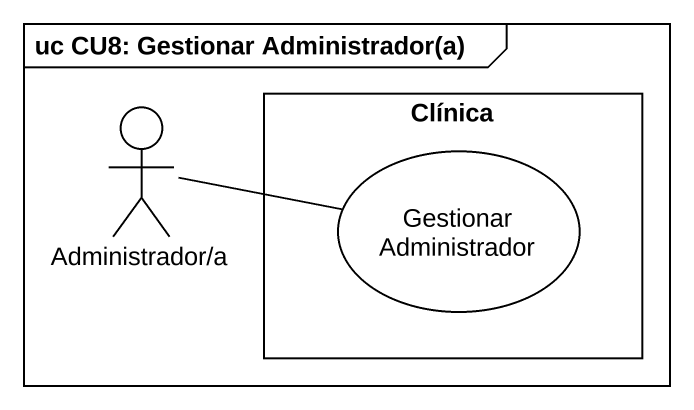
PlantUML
@startuml
mainframe uc CU8: Gestionar Administrador(a)
actor "Administrador/a" as Administrador_a
rectangle Clínica {
  usecase "Gestionar Administrador" as Gestionar_Administrador
}
Administrador_a -right- Gestionar_Administrador
@enduml
